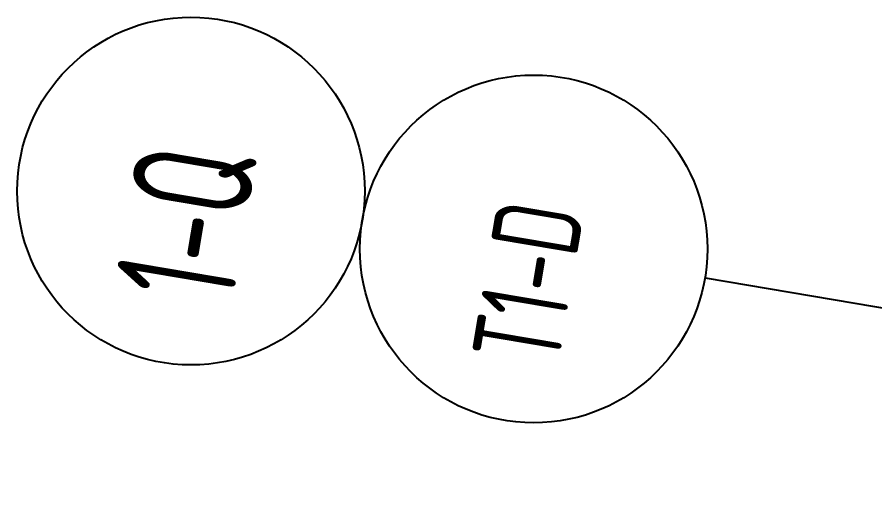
# Model space of a CAD drawing. Extents: x 12199666 to 24617114, y 1197707 to 2548648.
# Drawn here: x 12284135 to 12286109, y 1275753 to 1276852 of the extents above; entities that cross this region are included whole.
import ezdxf
from ezdxf.enums import TextEntityAlignment as Align

# ---------------------------------------------------------------- set-up
doc = ezdxf.new("R2010")
doc.units = 0
doc.header["$LTSCALE"] = 10
doc.header["$MEASUREMENT"] = 0
for name, color, linetype in [('TX-GRID-T1$0$TX-GRID-T1$0$G-GRID-DIMS', 3, 'Continuous'), ('TX-GRID-T1$0$TX-GRID-T1$0$G-GRID-IDEN', 7, 'Continuous'), ('TX-GRID-T1$0$TX-GRID-T1$0$PUB_DIM', 3, 'Continuous')]:
    doc.layers.add(name, color=color, linetype=linetype)
doc.styles.add('TX-GRID-T1$0$XD2008_T3', font='xd-hzs.shx', dxfattribs={"width": 0.7, "bigfont": 'xd-hztxt.shx'})

# ---------------------------------------------------------------- blocks, each defined once
blk = doc.blocks.new('TX-GRID-T1')
at = {"layer": 'TX-GRID-T1$0$TX-GRID-T1$0$G-GRID-DIMS'}
for centre in [(12284534.7, 1276451.6), (12285323.5, 1276318.5)]:
    blk.add_circle(centre, 400, dxfattribs=at)
at = {"layer": 'TX-GRID-T1$0$TX-GRID-T1$0$PUB_DIM'}
blk.add_line((12285718, 1276252), (12288676.1, 1275752.9), dxfattribs=at)
at = {"layer": 'TX-GRID-T1$0$TX-GRID-T1$0$G-GRID-IDEN', "style": 'TX-GRID-T1$0$XD2008_T3'}
for s, height, width, p, p2 in [('1-Q', 276.03, 0.791304, (12284630.2, 1276188.4), (12284687, 1276524.8)), ('T1-D', 201.03, 0.866667, (12285379.2, 1276044.1), (12285440, 1276404.9))]:
    blk.add_text(s, height=height, rotation=80.4236, dxfattribs=dict(at, width=width)).set_placement(p, p2, align=Align.FIT)

msp = doc.modelspace()

# ---------------------------------------------------------------- block references
msp.add_blockref('TX-GRID-T1', (0, 0))

doc.saveas('drawing.dxf')
